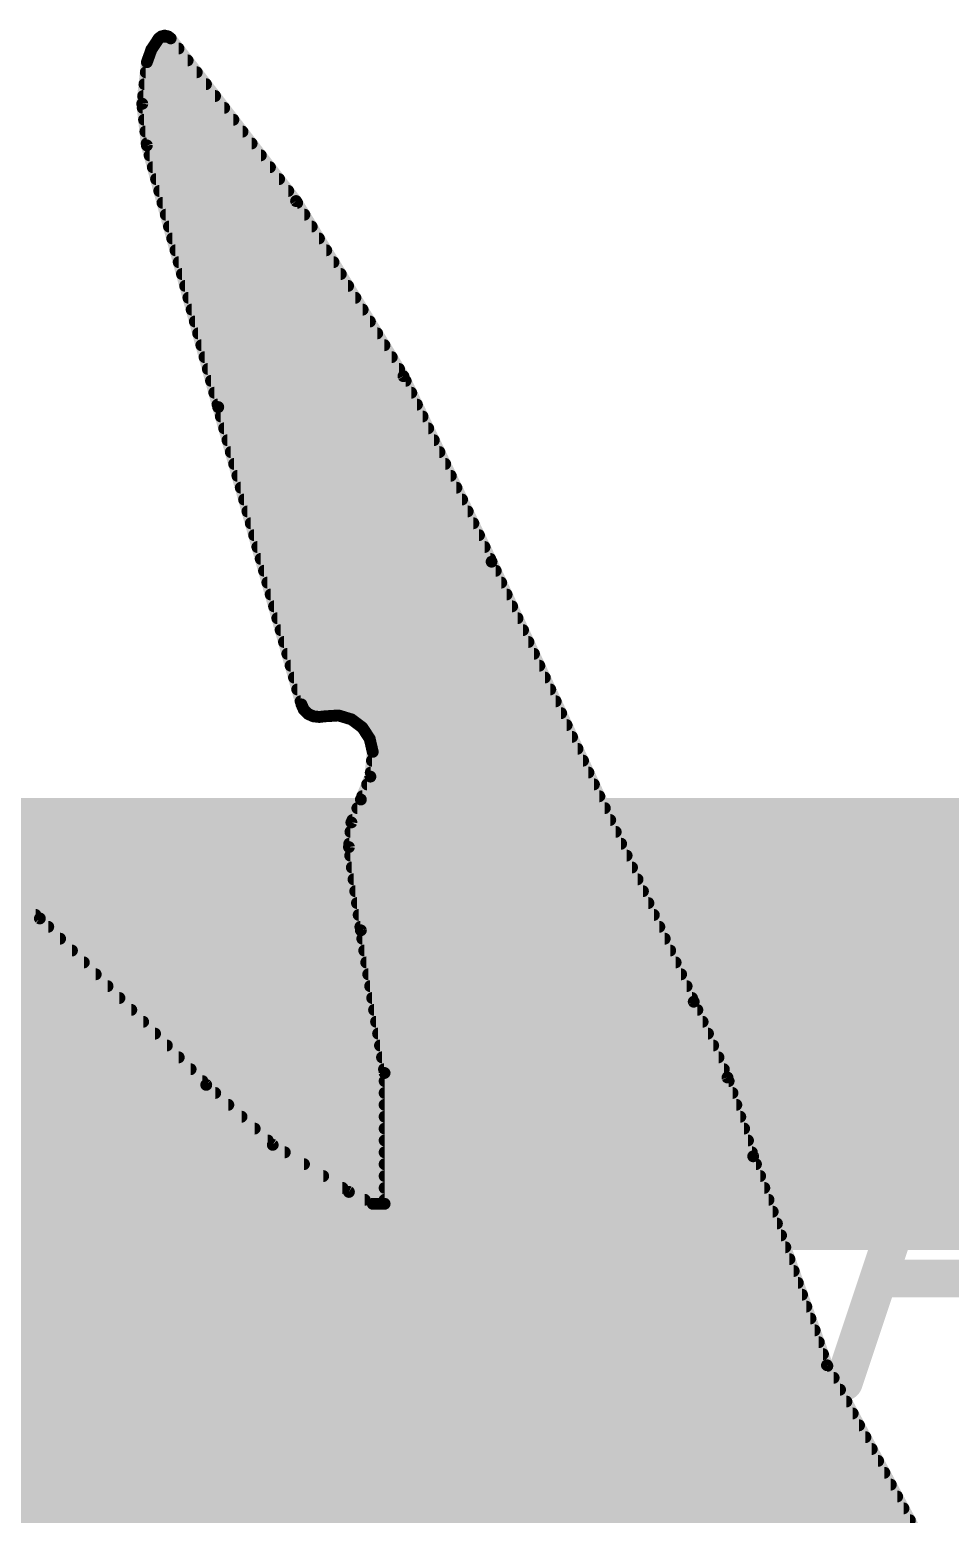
# Model space of a CAD drawing. Extents: x -0.6 to 18.1, y -1.8 to 18.1.
# Drawn here: x 7.588 to 8.83, y 13.944 to 15.945 of the extents above; entities that cross this region are included whole.
import ezdxf

# ---------------------------------------------------------------- set-up
doc = ezdxf.new("R2010")
doc.units = 0
for name, color, linetype in [('1', 12, 'CONTINUOUS'), ('22', 253, 'CONTINUOUS'), ('27', 253, 'CONTINUOUS')]:
    doc.layers.add(name, color=color, linetype=linetype)

msp = doc.modelspace()

# ---------------------------------------------------------------- linework, layer by layer
at = {"layer": '1', "const_width": 0.6096}
msp.add_lwpolyline([(9.376, 14.605), (4.152, 14.605)], dxfattribs=at)
at = {"layer": '22', "const_width": 0.016}
for points in [[(7.7622, 15.9337), (7.7522, 15.9186)], [(7.7658, 15.9364), (7.7622, 15.9337)], [(7.7653, 15.936), (7.7751, 15.936)], [(7.7702, 15.9374), (7.7658, 15.9364)], [(7.7746, 15.9364), (7.7702, 15.9374)], [(7.7782, 15.9337), (7.7746, 15.9364)], [(7.9473, 15.7144), (7.7782, 15.9337)], [(7.7522, 15.9186), (7.7461, 15.9016)], [(7.747, 15.904), (7.8011, 15.904)], [(7.7531, 15.92), (7.7888, 15.92)], [(7.7461, 15.9016), (7.7399, 15.8455)], [(7.7446, 15.888), (7.8134, 15.888)], [(7.7428, 15.872), (7.8258, 15.872)], [(7.7399, 15.8455), (7.7461, 15.7894)], [(7.7411, 15.856), (7.8381, 15.856)], [(7.7405, 15.84), (7.8504, 15.84)], [(7.7423, 15.824), (7.8628, 15.824)], [(7.7441, 15.808), (7.8751, 15.808)], [(7.7458, 15.792), (7.8874, 15.792)], [(7.7461, 15.7894), (7.8423, 15.4366)], [(7.7498, 15.776), (7.8998, 15.776)], [(7.7541, 15.76), (7.9121, 15.76)], [(7.7585, 15.744), (7.9245, 15.744)], [(7.7628, 15.728), (7.9368, 15.728)], [(7.7672, 15.712), (7.9488, 15.712)], [(8.0921, 15.4783), (7.9473, 15.7144)], [(7.7716, 15.696), (7.9586, 15.696)], [(7.7759, 15.68), (7.9684, 15.68)], [(7.7803, 15.664), (7.9782, 15.664)], [(7.7847, 15.648), (7.988, 15.648)], [(7.789, 15.632), (7.9978, 15.632)], [(7.7934, 15.616), (8.0076, 15.616)], [(7.7977, 15.6), (8.0175, 15.6)], [(7.8021, 15.584), (8.0273, 15.584)], [(7.8065, 15.568), (8.0371, 15.568)], [(7.8108, 15.552), (8.0469, 15.552)], [(7.8152, 15.536), (8.0567, 15.536)], [(7.8196, 15.52), (8.0665, 15.52)], [(7.8239, 15.504), (8.0764, 15.504)], [(7.8283, 15.488), (8.0862, 15.488)], [(7.8326, 15.472), (8.0951, 15.472)], [(8.211, 15.2282), (8.0921, 15.4783)], [(7.837, 15.456), (8.1027, 15.456)], [(7.8414, 15.44), (8.1103, 15.44)], [(7.8423, 15.4366), (7.9546, 15.0358)], [(7.8458, 15.424), (8.1179, 15.424)], [(7.8503, 15.408), (8.1255, 15.408)], [(7.8548, 15.392), (8.1331, 15.392)], [(7.8593, 15.376), (8.1407, 15.376)], [(7.8638, 15.36), (8.1484, 15.36)], [(7.8682, 15.344), (8.156, 15.344)], [(7.8727, 15.328), (8.1636, 15.328)], [(7.8772, 15.312), (8.1712, 15.312)], [(7.8817, 15.296), (8.1788, 15.296)], [(7.8862, 15.28), (8.1864, 15.28)], [(7.8907, 15.264), (8.194, 15.264)], [(7.8951, 15.248), (8.2016, 15.248)], [(7.8996, 15.232), (8.2092, 15.232)], [(8.4836, 14.635), (8.211, 15.2282)], [(7.9041, 15.216), (8.2166, 15.216)], [(7.9086, 15.2), (8.224, 15.2)], [(7.9131, 15.184), (8.2313, 15.184)], [(7.9176, 15.168), (8.2387, 15.168)], [(7.922, 15.152), (8.246, 15.152)], [(7.9265, 15.136), (8.2534, 15.136)], [(7.931, 15.12), (8.2607, 15.12)], [(7.9355, 15.104), (8.2681, 15.104)], [(7.94, 15.088), (8.2754, 15.088)], [(7.9445, 15.072), (8.2828, 15.072)], [(7.9489, 15.056), (8.2901, 15.056)], [(7.9534, 15.04), (8.2975, 15.04)], [(7.9546, 15.0358), (7.9578, 15.0286)], [(7.9578, 15.0286), (7.9634, 15.023)], [(7.9624, 15.024), (8.3048, 15.024)], [(7.9634, 15.023), (7.9706, 15.0198)], [(7.9706, 15.0198), (7.9786, 15.0189)], [(7.9786, 15.0189), (7.9866, 15.0198)], [(7.9866, 15.0198), (8.0047, 15.0209)], [(8.0047, 15.0209), (8.0221, 15.0156)], [(8.0221, 15.0156), (8.0367, 15.0047)], [(8.0323, 15.008), (8.3122, 15.008)], [(8.0367, 15.0047), (8.0466, 14.9895)], [(8.045, 14.992), (8.3195, 14.992)], [(8.0466, 14.9895), (8.0507, 14.9718)], [(8.0507, 14.9718), (8.0475, 14.9385)], [(8.0497, 14.976), (8.3269, 14.976)], [(8.048, 14.944), (8.3416, 14.944)], [(8.0496, 14.96), (8.3343, 14.96)], [(8.0475, 14.9385), (8.0347, 14.9076)], [(8.0431, 14.928), (8.349, 14.928)], [(8.0347, 14.9076), (8.0219, 14.8767)], [(8.0365, 14.912), (8.3563, 14.912)], [(8.0299, 14.896), (8.3637, 14.896)], [(8.0219, 14.8767), (8.0186, 14.8435)], [(8.0206, 14.864), (8.3784, 14.864)], [(8.0233, 14.88), (8.371, 14.88)], [(8.0186, 14.8435), (8.0347, 14.7313)], [(8.019, 14.848), (8.3857, 14.848)], [(8.0203, 14.832), (8.3931, 14.832)], [(7.6018, 14.7473), (7.5255, 14.8088)], [(8.0225, 14.816), (8.4004, 14.816)], [(8.0248, 14.8), (8.4078, 14.8)], [(8.0271, 14.784), (8.4151, 14.784)], [(8.0294, 14.768), (8.4225, 14.768)], [(7.0628, 14.752), (7.596, 14.752)], [(7.8262, 14.5229), (7.6018, 14.7473)], [(8.0317, 14.752), (8.4298, 14.752)], [(7.1407, 14.736), (7.6131, 14.736)], [(8.034, 14.736), (8.4372, 14.736)], [(8.0347, 14.7313), (8.0667, 14.5389)], [(7.1423, 14.704), (7.6451, 14.704)], [(7.1743, 14.72), (7.6291, 14.72)], [(8.0366, 14.72), (8.4445, 14.72)], [(8.0392, 14.704), (8.4519, 14.704)], [(7.1213, 14.688), (7.6611, 14.688)], [(8.0419, 14.688), (8.4592, 14.688)], [(7.1087, 14.672), (7.6771, 14.672)], [(8.0446, 14.672), (8.4666, 14.672)], [(7.1007, 14.656), (7.6931, 14.656)], [(8.0472, 14.656), (8.474, 14.656)], [(7.0972, 14.64), (7.7091, 14.64)], [(7.0974, 14.624), (7.7251, 14.624)], [(8.0499, 14.64), (8.4813, 14.64)], [(8.0525, 14.624), (8.4885, 14.624)], [(8.5291, 14.5329), (8.4836, 14.635)], [(7.1039, 14.608), (7.7411, 14.608)], [(8.0552, 14.608), (8.4956, 14.608)], [(7.1162, 14.592), (7.7571, 14.592)], [(8.0579, 14.592), (8.5028, 14.592)], [(7.1336, 14.576), (7.7731, 14.576)], [(8.0605, 14.576), (8.5099, 14.576)], [(7.1522, 14.56), (7.7891, 14.56)], [(7.1707, 14.544), (7.8051, 14.544)], [(8.0632, 14.56), (8.517, 14.56)], [(8.0659, 14.544), (8.5242, 14.544)], [(7.1849, 14.528), (7.8211, 14.528)], [(7.9159, 14.442), (7.8262, 14.5229)], [(8.0667, 14.5389), (8.0667, 14.3626)], [(8.0667, 14.528), (8.5307, 14.528)], [(8.5638, 14.4266), (8.5291, 14.5329)], [(7.1987, 14.512), (7.8383, 14.512)], [(8.0667, 14.512), (8.5359, 14.512)], [(7.2125, 14.496), (7.856, 14.496)], [(8.0667, 14.496), (8.5411, 14.496)], [(7.2254, 14.48), (7.8738, 14.48)], [(7.2379, 14.464), (7.8915, 14.464)], [(8.0667, 14.48), (8.5464, 14.48)], [(8.0667, 14.464), (8.5516, 14.464)], [(7.2503, 14.448), (7.9092, 14.448)], [(8.0667, 14.448), (8.5568, 14.448)], [(7.2628, 14.432), (7.9321, 14.432)], [(8.0186, 14.3786), (7.9159, 14.442)], [(8.0667, 14.432), (8.562, 14.432)], [(8.6633, 14.145), (8.5638, 14.4266)], [(7.2752, 14.416), (7.958, 14.416)], [(8.0667, 14.416), (8.5675, 14.416)], [(7.2877, 14.4), (7.9839, 14.4)], [(7.3001, 14.384), (8.0099, 14.384)], [(8.0667, 14.4), (8.5732, 14.4)], [(8.0667, 14.384), (8.5788, 14.384)], [(7.3126, 14.368), (8.0399, 14.368)], [(8.0507, 14.3626), (8.0186, 14.3786)], [(8.0667, 14.3626), (8.0507, 14.3626)], [(8.0667, 14.368), (8.5845, 14.368)], [(7.325, 14.352), (8.5901, 14.352)], [(7.3352, 14.336), (8.5958, 14.336)], [(7.3325, 14.304), (8.6071, 14.304)], [(7.3374, 14.32), (8.6014, 14.32)], [(7.3158, 14.288), (8.6127, 14.288)], [(6.4818, 14.272), (8.6184, 14.272)], [(6.5053, 14.256), (8.624, 14.256)], [(6.5217, 14.24), (8.6297, 14.24)], [(6.5348, 14.224), (8.6354, 14.224)], [(6.5458, 14.208), (8.641, 14.208)], [(6.5563, 14.192), (8.6467, 14.192)], [(6.5645, 14.176), (8.6523, 14.176)], [(6.5728, 14.16), (8.6579, 14.16)], [(6.5815, 14.144), (8.6638, 14.144)], [(8.8042, 13.8816), (8.6633, 14.145)], [(6.5906, 14.128), (8.6723, 14.128)], [(6.5996, 14.112), (8.6809, 14.112)], [(6.6087, 14.096), (8.6895, 14.096)], [(6.6221, 14.08), (8.698, 14.08)], [(6.6363, 14.064), (8.7066, 14.064)], [(6.6505, 14.048), (8.7152, 14.048)], [(6.6686, 14.032), (8.7237, 14.032)], [(6.6892, 14.016), (8.7323, 14.016)], [(6.7098, 14), (8.7408, 14)], [(6.7304, 13.984), (8.7494, 13.984)], [(6.7509, 13.968), (8.758, 13.968)], [(6.7715, 13.952), (8.7665, 13.952)], [(6.7921, 13.936), (8.7751, 13.936)]]:
    msp.add_lwpolyline(points, dxfattribs=at)
at = {"layer": '22', "const_width": 0.008}
for points in [[(7.7598, 15.9369, 1), (7.7646, 15.9305)], [(7.7655, 15.9315, 1), (7.7589, 15.9359)], [(7.7653, 15.94, 1), (7.7653, 15.932)], [(7.7649, 15.9403, 1), (7.7667, 15.9325)], [(7.7682, 15.9332, 1), (7.7634, 15.9396)], [(7.7711, 15.9413, 1), (7.7693, 15.9335)], [(7.7711, 15.9335, 1), (7.7693, 15.9413)], [(7.777, 15.9396, 1), (7.7722, 15.9332)], [(7.7737, 15.9325, 1), (7.7755, 15.9403)], [(7.7814, 15.9361, 1), (7.775, 15.9313)], [(7.7751, 15.932, 1), (7.7751, 15.94)], [(7.7758, 15.9305, 1), (7.7806, 15.9369)], [(7.747, 15.908, 1), (7.747, 15.9)], [(7.7488, 15.9209, 1), (7.7555, 15.9164)], [(7.7559, 15.9173, 1), (7.7484, 15.92)], [(7.7531, 15.924, 1), (7.7531, 15.916)], [(7.7888, 15.916, 1), (7.7888, 15.924)], [(7.8011, 15.9, 1), (7.8011, 15.908)], [(7.7446, 15.892, 1), (7.7446, 15.884)], [(7.7501, 15.9012, 1), (7.7421, 15.902)], [(7.7423, 15.9029, 1), (7.7499, 15.9003)], [(7.8134, 15.884, 1), (7.8134, 15.892)], [(7.7428, 15.876, 1), (7.7428, 15.868)], [(7.8258, 15.868, 1), (7.8258, 15.876)], [(7.7439, 15.8459, 1), (7.7359, 15.8451)], [(7.7411, 15.86, 1), (7.7411, 15.852)], [(7.8381, 15.852, 1), (7.8381, 15.86)], [(7.7359, 15.8459, 1), (7.7439, 15.8451)], [(7.7405, 15.844, 1), (7.7405, 15.836)], [(7.7423, 15.828, 1), (7.7423, 15.82)], [(7.8504, 15.836, 1), (7.8504, 15.844)], [(7.8628, 15.82, 1), (7.8628, 15.828)], [(7.7441, 15.812, 1), (7.7441, 15.804)], [(7.8751, 15.804, 1), (7.8751, 15.812)], [(7.7458, 15.796, 1), (7.7458, 15.788)], [(7.75, 15.7905, 1), (7.7422, 15.7883)], [(7.7421, 15.789, 1), (7.7501, 15.7898)], [(7.8874, 15.788, 1), (7.8874, 15.796)], [(7.7498, 15.78, 1), (7.7498, 15.772)], [(7.8998, 15.772, 1), (7.8998, 15.78)], [(7.7541, 15.764, 1), (7.7541, 15.756)], [(7.7585, 15.748, 1), (7.7585, 15.74)], [(7.9121, 15.756, 1), (7.9121, 15.764)], [(7.9245, 15.74, 1), (7.9245, 15.748)], [(7.7628, 15.732, 1), (7.7628, 15.724)], [(7.9368, 15.724, 1), (7.9368, 15.732)], [(7.7672, 15.716, 1), (7.7672, 15.708)], [(7.9507, 15.7165, 1), (7.9439, 15.7123)], [(7.9441, 15.7119, 1), (7.9505, 15.7168)], [(7.9488, 15.708, 1), (7.9488, 15.716)], [(7.7716, 15.7, 1), (7.7716, 15.692)], [(7.9586, 15.692, 1), (7.9586, 15.7)], [(7.7759, 15.684, 1), (7.7759, 15.676)], [(7.7803, 15.668, 1), (7.7803, 15.66)], [(7.9684, 15.676, 1), (7.9684, 15.684)], [(7.9782, 15.66, 1), (7.9782, 15.668)], [(7.7847, 15.652, 1), (7.7847, 15.644)], [(7.988, 15.644, 1), (7.988, 15.652)], [(7.789, 15.636, 1), (7.789, 15.628)], [(7.9978, 15.628, 1), (7.9978, 15.636)], [(7.7934, 15.62, 1), (7.7934, 15.612)], [(8.0076, 15.612, 1), (8.0076, 15.62)], [(7.7977, 15.604, 1), (7.7977, 15.596)], [(7.8021, 15.588, 1), (7.8021, 15.58)], [(8.0175, 15.596, 1), (8.0175, 15.604)], [(8.0273, 15.58, 1), (8.0273, 15.588)], [(7.8065, 15.572, 1), (7.8065, 15.564)], [(8.0371, 15.564, 1), (8.0371, 15.572)], [(7.8108, 15.556, 1), (7.8108, 15.548)], [(8.0469, 15.548, 1), (8.0469, 15.556)], [(7.8152, 15.54, 1), (7.8152, 15.532)], [(8.0567, 15.532, 1), (8.0567, 15.54)], [(7.8196, 15.524, 1), (7.8196, 15.516)], [(7.8239, 15.508, 1), (7.8239, 15.5)], [(8.0665, 15.516, 1), (8.0665, 15.524)], [(8.0764, 15.5, 1), (8.0764, 15.508)], [(7.8283, 15.492, 1), (7.8283, 15.484)], [(8.0862, 15.484, 1), (8.0862, 15.492)], [(7.8326, 15.476, 1), (7.8326, 15.468)], [(8.0957, 15.48, 1), (8.0885, 15.4766)], [(8.0887, 15.4762, 1), (8.0955, 15.4804)], [(8.0951, 15.468, 1), (8.0951, 15.476)], [(7.837, 15.46, 1), (7.837, 15.452)], [(8.1027, 15.452, 1), (8.1027, 15.46)], [(7.8414, 15.444, 1), (7.8414, 15.436)], [(7.8462, 15.4377, 1), (7.8384, 15.4355)], [(7.8384, 15.4355, 1), (7.8462, 15.4377)], [(7.8458, 15.428, 1), (7.8458, 15.42)], [(8.1103, 15.436, 1), (8.1103, 15.444)], [(8.1179, 15.42, 1), (8.1179, 15.428)], [(7.8503, 15.412, 1), (7.8503, 15.404)], [(8.1255, 15.404, 1), (8.1255, 15.412)], [(7.8548, 15.396, 1), (7.8548, 15.388)], [(8.1331, 15.388, 1), (8.1331, 15.396)], [(7.8593, 15.38, 1), (7.8593, 15.372)], [(8.1407, 15.372, 1), (8.1407, 15.38)], [(7.8638, 15.364, 1), (7.8638, 15.356)], [(7.8682, 15.348, 1), (7.8682, 15.34)], [(8.1484, 15.356, 1), (8.1484, 15.364)], [(8.156, 15.34, 1), (8.156, 15.348)], [(7.8727, 15.332, 1), (7.8727, 15.324)], [(8.1636, 15.324, 1), (8.1636, 15.332)], [(7.8772, 15.316, 1), (7.8772, 15.308)], [(8.1712, 15.308, 1), (8.1712, 15.316)], [(7.8817, 15.3, 1), (7.8817, 15.292)], [(8.1788, 15.292, 1), (8.1788, 15.3)], [(7.8862, 15.284, 1), (7.8862, 15.276)], [(7.8907, 15.268, 1), (7.8907, 15.26)], [(8.1864, 15.276, 1), (8.1864, 15.284)], [(8.194, 15.26, 1), (8.194, 15.268)], [(7.8951, 15.252, 1), (7.8951, 15.244)], [(8.2016, 15.244, 1), (8.2016, 15.252)], [(7.8996, 15.236, 1), (7.8996, 15.228)], [(8.2146, 15.2299, 1), (8.2074, 15.2265)], [(8.2074, 15.2265, 1), (8.2146, 15.2299)], [(8.2092, 15.228, 1), (8.2092, 15.236)], [(7.9041, 15.22, 1), (7.9041, 15.212)], [(8.2166, 15.212, 1), (8.2166, 15.22)], [(7.9086, 15.204, 1), (7.9086, 15.196)], [(7.9131, 15.188, 1), (7.9131, 15.18)], [(8.224, 15.196, 1), (8.224, 15.204)], [(8.2313, 15.18, 1), (8.2313, 15.188)], [(7.9176, 15.172, 1), (7.9176, 15.164)], [(8.2387, 15.164, 1), (8.2387, 15.172)], [(7.922, 15.156, 1), (7.922, 15.148)], [(8.246, 15.148, 1), (8.246, 15.156)], [(7.9265, 15.14, 1), (7.9265, 15.132)], [(8.2534, 15.132, 1), (8.2534, 15.14)], [(7.931, 15.124, 1), (7.931, 15.116)], [(7.9355, 15.108, 1), (7.9355, 15.1)], [(8.2607, 15.116, 1), (8.2607, 15.124)], [(8.2681, 15.1, 1), (8.2681, 15.108)], [(7.94, 15.092, 1), (7.94, 15.084)], [(8.2754, 15.084, 1), (8.2754, 15.092)], [(7.9445, 15.076, 1), (7.9445, 15.068)], [(8.2828, 15.068, 1), (8.2828, 15.076)], [(7.9489, 15.06, 1), (7.9489, 15.052)], [(8.2901, 15.052, 1), (8.2901, 15.06)], [(7.9534, 15.044, 1), (7.9534, 15.036)], [(7.9583, 15.0374, 1), (7.9509, 15.0342)], [(7.9507, 15.0347, 1), (7.9585, 15.0369)], [(7.9606, 15.0314, 1), (7.955, 15.0258)], [(7.9541, 15.027, 1), (7.9615, 15.0302)], [(7.9624, 15.028, 1), (7.9624, 15.02)], [(7.965, 15.0267, 1), (7.9618, 15.0193)], [(8.2975, 15.036, 1), (8.2975, 15.044)], [(8.3048, 15.02, 1), (8.3048, 15.028)], [(7.9606, 15.0202, 1), (7.9662, 15.0258)], [(7.9711, 15.0238, 1), (7.9701, 15.0158)], [(7.969, 15.0161, 1), (7.9722, 15.0235)], [(7.9781, 15.0228, 1), (7.9791, 15.0149)], [(7.9781, 15.0149, 1), (7.9791, 15.0228)], [(7.9864, 15.0238, 1), (7.9868, 15.0158)], [(7.9871, 15.0158, 1), (7.9861, 15.0238)], [(8.0059, 15.0247, 1), (8.0036, 15.017)], [(8.005, 15.0169, 1), (8.0045, 15.0248)], [(8.0245, 15.0188, 1), (8.0197, 15.0124)], [(8.021, 15.0118, 1), (8.0233, 15.0195)], [(8.0323, 15.012, 1), (8.0323, 15.004)], [(8.04, 15.0069, 1), (8.0333, 15.0025)], [(8.0343, 15.0015, 1), (8.0391, 15.0079)], [(8.3122, 15.004, 1), (8.3122, 15.012)], [(8.045, 14.996, 1), (8.045, 14.988)], [(8.0505, 14.9904, 1), (8.0427, 14.9886)], [(8.0433, 14.9873, 1), (8.05, 14.9917)], [(8.3195, 14.988, 1), (8.3195, 14.996)], [(8.0497, 14.98, 1), (8.0497, 14.972)], [(8.0547, 14.9714, 1), (8.0467, 14.9722)], [(8.0468, 14.9709, 1), (8.0546, 14.9727)], [(8.3269, 14.972, 1), (8.3269, 14.98)], [(8.048, 14.948, 1), (8.048, 14.94)], [(8.0496, 14.964, 1), (8.0496, 14.956)], [(8.3343, 14.956, 1), (8.3343, 14.964)], [(8.3416, 14.94, 1), (8.3416, 14.948)], [(8.0431, 14.932, 1), (8.0431, 14.924)], [(8.0435, 14.9389, 1), (8.0515, 14.9381)], [(8.0512, 14.937, 1), (8.0438, 14.94)], [(8.349, 14.924, 1), (8.349, 14.932)], [(8.031, 14.9091, 1), (8.0384, 14.9061)], [(8.0384, 14.9061, 1), (8.031, 14.9091)], [(8.0365, 14.916, 1), (8.0365, 14.908)], [(8.3563, 14.908, 1), (8.3563, 14.916)], [(8.0299, 14.9, 1), (8.0299, 14.892)], [(8.3637, 14.892, 1), (8.3637, 14.9)], [(8.0206, 14.868, 1), (8.0206, 14.86)], [(8.0259, 14.8763, 1), (8.0179, 14.8771)], [(8.0182, 14.8783, 1), (8.0256, 14.8752)], [(8.0233, 14.884, 1), (8.0233, 14.876)], [(8.371, 14.876, 1), (8.371, 14.884)], [(8.3784, 14.86, 1), (8.3784, 14.868)], [(8.0226, 14.8441, 1), (8.0146, 14.8429)], [(8.019, 14.852, 1), (8.019, 14.844)], [(8.3857, 14.844, 1), (8.3857, 14.852)], [(8.0146, 14.8439, 1), (8.0226, 14.8431)], [(8.0203, 14.836, 1), (8.0203, 14.828)], [(8.3931, 14.828, 1), (8.3931, 14.836)], [(8.0225, 14.82, 1), (8.0225, 14.812)], [(8.4004, 14.812, 1), (8.4004, 14.82)], [(8.0248, 14.804, 1), (8.0248, 14.796)], [(8.0271, 14.788, 1), (8.0271, 14.78)], [(8.4078, 14.796, 1), (8.4078, 14.804)], [(8.4151, 14.78, 1), (8.4151, 14.788)], [(8.0294, 14.772, 1), (8.0294, 14.764)], [(8.4225, 14.764, 1), (8.4225, 14.772)], [(7.596, 14.748, 1), (7.596, 14.756)], [(7.6046, 14.7501, 1), (7.599, 14.7445)], [(7.5993, 14.7442, 1), (7.6043, 14.7504)], [(8.0317, 14.756, 1), (8.0317, 14.748)], [(8.4298, 14.748, 1), (8.4298, 14.756)], [(7.6131, 14.732, 1), (7.6131, 14.74)], [(8.034, 14.74, 1), (8.034, 14.732)], [(8.0386, 14.732, 1), (8.0308, 14.7306)], [(8.0307, 14.7307, 1), (8.0387, 14.7319)], [(8.4372, 14.732, 1), (8.4372, 14.74)], [(7.6291, 14.716, 1), (7.6291, 14.724)], [(7.6451, 14.7, 1), (7.6451, 14.708)], [(8.0366, 14.724, 1), (8.0366, 14.716)], [(8.0392, 14.708, 1), (8.0392, 14.7)], [(8.4445, 14.716, 1), (8.4445, 14.724)], [(8.4519, 14.7, 1), (8.4519, 14.708)], [(7.6611, 14.684, 1), (7.6611, 14.692)], [(8.0419, 14.692, 1), (8.0419, 14.684)], [(8.4592, 14.684, 1), (8.4592, 14.692)], [(7.6771, 14.668, 1), (7.6771, 14.676)], [(8.0446, 14.676, 1), (8.0446, 14.668)], [(8.4666, 14.668, 1), (8.4666, 14.676)], [(7.6931, 14.652, 1), (7.6931, 14.66)], [(8.0472, 14.66, 1), (8.0472, 14.652)], [(8.474, 14.652, 1), (8.474, 14.66)], [(7.7091, 14.636, 1), (7.7091, 14.644)], [(7.7251, 14.62, 1), (7.7251, 14.628)], [(8.0499, 14.644, 1), (8.0499, 14.636)], [(8.0525, 14.628, 1), (8.0525, 14.62)], [(8.4873, 14.6366, 1), (8.4799, 14.6334)], [(8.48, 14.6333, 1), (8.4872, 14.6367)], [(8.4813, 14.636, 1), (8.4813, 14.644)], [(8.4885, 14.62, 1), (8.4885, 14.628)], [(7.7411, 14.604, 1), (7.7411, 14.612)], [(8.0552, 14.612, 1), (8.0552, 14.604)], [(8.4956, 14.604, 1), (8.4956, 14.612)], [(7.7571, 14.588, 1), (7.7571, 14.596)], [(8.0579, 14.596, 1), (8.0579, 14.588)], [(8.5028, 14.588, 1), (8.5028, 14.596)], [(7.7731, 14.572, 1), (7.7731, 14.58)], [(8.0605, 14.58, 1), (8.0605, 14.572)], [(8.5099, 14.572, 1), (8.5099, 14.58)], [(7.7891, 14.556, 1), (7.7891, 14.564)], [(7.8051, 14.54, 1), (7.8051, 14.548)], [(8.0632, 14.564, 1), (8.0632, 14.556)], [(8.0659, 14.548, 1), (8.0659, 14.54)], [(8.517, 14.556, 1), (8.517, 14.564)], [(8.5242, 14.54, 1), (8.5242, 14.548)], [(7.8211, 14.524, 1), (7.8211, 14.532)], [(7.8289, 14.5259, 1), (7.8235, 14.5199)], [(8.0707, 14.5389, 1), (8.0627, 14.5389)], [(8.0667, 14.532, 1), (8.0667, 14.524)], [(8.0628, 14.5382, 1), (8.0706, 14.5396)], [(8.5329, 14.5341, 1), (8.5253, 14.5316)], [(8.5254, 14.5313, 1), (8.5328, 14.5345)], [(8.5307, 14.524, 1), (8.5307, 14.532)], [(7.8234, 14.5201, 1), (7.829, 14.5257)], [(7.8383, 14.508, 1), (7.8383, 14.516)], [(8.0667, 14.516, 1), (8.0667, 14.508)], [(8.5359, 14.508, 1), (8.5359, 14.516)], [(7.856, 14.492, 1), (7.856, 14.5)], [(8.0667, 14.5, 1), (8.0667, 14.492)], [(8.5411, 14.492, 1), (8.5411, 14.5)], [(7.8738, 14.476, 1), (7.8738, 14.484)], [(7.8915, 14.46, 1), (7.8915, 14.468)], [(8.0667, 14.484, 1), (8.0667, 14.476)], [(8.0667, 14.468, 1), (8.0667, 14.46)], [(8.5464, 14.476, 1), (8.5464, 14.484)], [(8.5516, 14.46, 1), (8.5516, 14.468)], [(7.9092, 14.444, 1), (7.9092, 14.452)], [(8.0667, 14.452, 1), (8.0667, 14.444)], [(8.5568, 14.444, 1), (8.5568, 14.452)], [(7.918, 14.4454, 1), (7.9138, 14.4386)], [(7.9132, 14.4391, 1), (7.9185, 14.445)], [(7.9321, 14.428, 1), (7.9321, 14.436)], [(8.0667, 14.436, 1), (8.0667, 14.428)], [(8.5676, 14.4279, 1), (8.56, 14.4253)], [(8.56, 14.4254, 1), (8.5676, 14.4278)], [(8.562, 14.428, 1), (8.562, 14.436)], [(7.958, 14.412, 1), (7.958, 14.42)], [(8.0667, 14.42, 1), (8.0667, 14.412)], [(8.5675, 14.412, 1), (8.5675, 14.42)], [(7.9839, 14.396, 1), (7.9839, 14.404)], [(8.0099, 14.38, 1), (8.0099, 14.388)], [(8.0667, 14.404, 1), (8.0667, 14.396)], [(8.0667, 14.388, 1), (8.0667, 14.38)], [(8.5732, 14.396, 1), (8.5732, 14.404)], [(8.5788, 14.38, 1), (8.5788, 14.388)], [(8.0204, 14.3822, 1), (8.0168, 14.375)], [(8.0165, 14.3752, 1), (8.0207, 14.382)], [(8.0399, 14.364, 1), (8.0399, 14.372)], [(8.0507, 14.3666, 1), (8.0507, 14.3586)], [(8.0489, 14.359, 1), (8.0525, 14.3662)], [(8.0667, 14.372, 1), (8.0667, 14.364)], [(8.0667, 14.3586, 1), (8.0667, 14.3666)], [(8.5845, 14.364, 1), (8.5845, 14.372)], [(8.0627, 14.3626, 1), (8.0707, 14.3626)], [(8.5901, 14.348, 1), (8.5901, 14.356)], [(8.5958, 14.332, 1), (8.5958, 14.34)], [(8.6014, 14.316, 1), (8.6014, 14.324)], [(8.6071, 14.3, 1), (8.6071, 14.308)], [(8.6127, 14.284, 1), (8.6127, 14.292)], [(8.6184, 14.268, 1), (8.6184, 14.276)], [(8.624, 14.252, 1), (8.624, 14.26)], [(8.6297, 14.236, 1), (8.6297, 14.244)], [(8.6354, 14.22, 1), (8.6354, 14.228)], [(8.641, 14.204, 1), (8.641, 14.212)], [(8.6467, 14.188, 1), (8.6467, 14.196)], [(8.6523, 14.172, 1), (8.6523, 14.18)], [(8.6579, 14.156, 1), (8.6579, 14.164)], [(8.6668, 14.1468, 1), (8.6597, 14.1431)], [(8.6595, 14.1436, 1), (8.667, 14.1463)], [(8.6638, 14.14, 1), (8.6638, 14.148)], [(8.6723, 14.124, 1), (8.6723, 14.132)], [(8.6809, 14.108, 1), (8.6809, 14.116)], [(8.6895, 14.092, 1), (8.6895, 14.1)], [(8.698, 14.076, 1), (8.698, 14.084)], [(8.7066, 14.06, 1), (8.7066, 14.068)], [(8.7152, 14.044, 1), (8.7152, 14.052)], [(8.7237, 14.028, 1), (8.7237, 14.036)], [(8.7323, 14.012, 1), (8.7323, 14.02)], [(8.7408, 13.996, 1), (8.7408, 14.004)], [(8.7494, 13.98, 1), (8.7494, 13.988)], [(8.758, 13.964, 1), (8.758, 13.972)], [(8.7665, 13.948, 1), (8.7665, 13.956)], [(8.7751, 13.932, 1), (8.7751, 13.94)]]:
    msp.add_lwpolyline(points, format="xyb", dxfattribs=at)
at = {"layer": '27', "const_width": 0.0508}
for points in [[(7.4737, 14.557), (7.6289, 14.6812)], [(7.6289, 14.6812), (7.6289, 14.1224)], [(8.0023, 14.6812), (8.1265, 14.1224)], [(8.3749, 14.1224), (8.4991, 14.6812)], [(8.6862, 14.1224), (8.8725, 14.6812)], [(8.1265, 14.1224), (8.2507, 14.4949)], [(8.2507, 14.4949), (8.3749, 14.1224)], [(9.0122, 14.2621), (8.7328, 14.2621)], [(7.4737, 14.1224), (7.7841, 14.1224)]]:
    msp.add_lwpolyline(points, dxfattribs=at)
at = {"layer": '27', "const_width": 0.0254}
for points in [[(7.6416, 14.6812, 1), (7.6162, 14.6812)], [(7.6368, 14.6713, 1), (7.621, 14.6911)], [(8.0147, 14.684, 1), (7.99, 14.6784)], [(8.5115, 14.6784, 1), (8.4867, 14.684)], [(8.2628, 14.4989, 1), (8.2387, 14.4909)], [(8.2628, 14.4909, 1), (8.2387, 14.4989)], [(8.7328, 14.2748, 1), (8.7328, 14.2494)], [(7.6162, 14.1224, 1), (7.6416, 14.1224)], [(7.7841, 14.1097, 1), (7.7841, 14.1351)], [(8.1145, 14.1264, 1), (8.1386, 14.1184)], [(8.1141, 14.1196, 1), (8.1389, 14.1252)], [(8.3625, 14.1252, 1), (8.3873, 14.1196)], [(8.3628, 14.1184, 1), (8.3869, 14.1264)], [(8.6742, 14.1264, 1), (8.6983, 14.1184)]]:
    msp.add_lwpolyline(points, format="xyb", dxfattribs=at)

doc.saveas('drawing.dxf')
